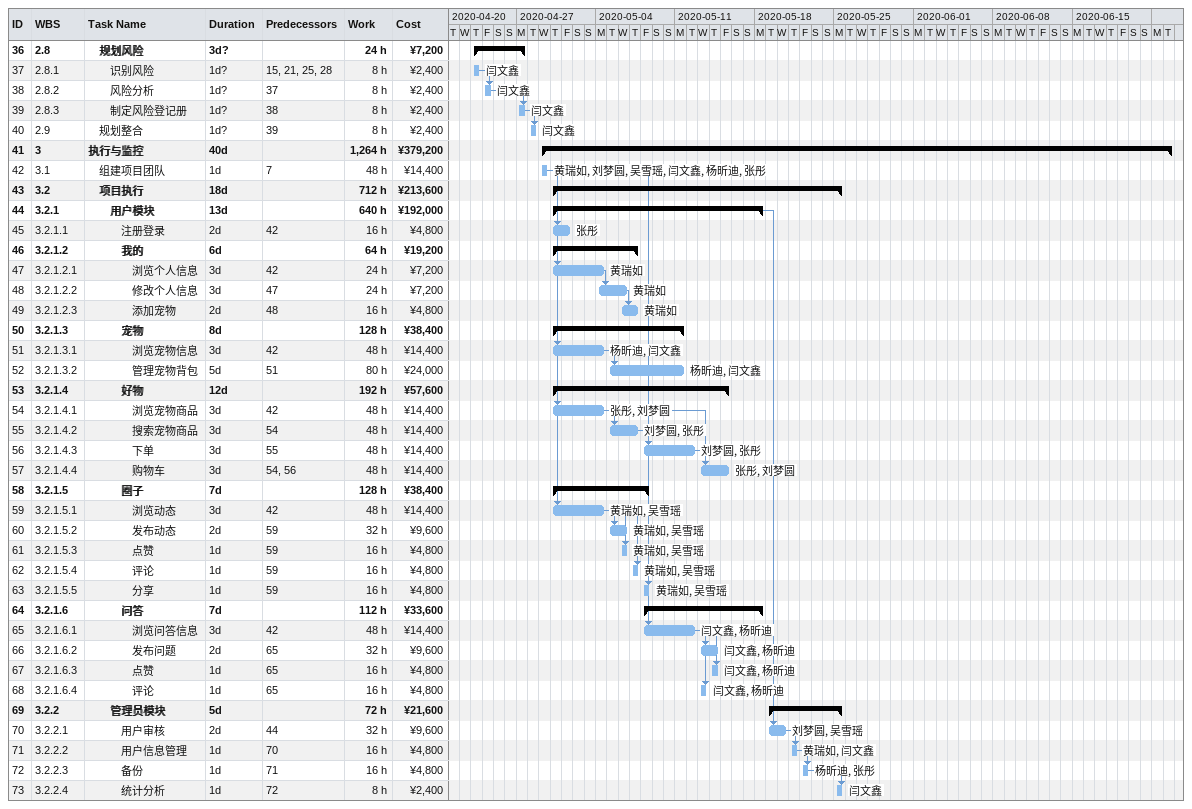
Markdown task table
| ID | WBS | Task | Duration | Start | Finish | Predecessors | Resources | Work (h) | Cost (¥) |
|---|---|---|---|---|---|---|---|---|---|
| 36 | 2.8 | **规划风险** | 3d? | 2020-04-23 | 2020-04-27 |  |  | 24 | 7200 |
| 37 | 2.8.1 | 识别风险 | 1d? | 2020-04-23 | 2020-04-23 | 15, 21, 25, 28 | 闫文鑫 | 8 | 2400 |
| 38 | 2.8.2 | 风险分析 | 1d? | 2020-04-24 | 2020-04-24 | 37 | 闫文鑫 | 8 | 2400 |
| 39 | 2.8.3 | 制定风险登记册 | 1d? | 2020-04-27 | 2020-04-27 | 38 | 闫文鑫 | 8 | 2400 |
| 40 | 2.9 | 规划整合 | 1d? | 2020-04-28 | 2020-04-28 | 39 | 闫文鑫 | 8 | 2400 |
| 41 | 3 | **执行与监控** | 40d | 2020-04-29 | 2020-06-23 |  |  | 1264 | 379200 |
| 42 | 3.1 | 组建项目团队 | 1d | 2020-04-29 | 2020-04-29 | 7 | 黄瑞如, 刘梦圆, 吴雪瑶, 闫文鑫, 杨昕迪, 张彤 | 48 | 14400 |
| 43 | 3.2 | **项目执行** | 18d | 2020-04-30 | 2020-05-25 |  |  | 712 | 213600 |
| 44 | 3.2.1 | **用户模块** | 13d | 2020-04-30 | 2020-05-18 |  |  | 640 | 192000 |
| 45 | 3.2.1.1 | 注册登录 | 2d | 2020-04-30 | 2020-05-01 | 42 | 张彤 | 16 | 4800 |
| 46 | 3.2.1.2 | **我的** | 6d | 2020-04-30 | 2020-05-07 |  |  | 64 | 19200 |
| 47 | 3.2.1.2.1 | 浏览个人信息 | 3d | 2020-04-30 | 2020-05-04 | 42 | 黄瑞如 | 24 | 7200 |
| 48 | 3.2.1.2.2 | 修改个人信息 | 3d | 2020-05-04 | 2020-05-06 | 47 | 黄瑞如 | 24 | 7200 |
| 49 | 3.2.1.2.3 | 添加宠物 | 2d | 2020-05-06 | 2020-05-07 | 48 | 黄瑞如 | 16 | 4800 |
| 50 | 3.2.1.3 | **宠物** | 8d | 2020-04-30 | 2020-05-11 |  |  | 128 | 38400 |
| 51 | 3.2.1.3.1 | 浏览宠物信息 | 3d | 2020-04-30 | 2020-05-04 | 42 | 杨昕迪, 闫文鑫 | 48 | 14400 |
| 52 | 3.2.1.3.2 | 管理宠物背包 | 5d | 2020-05-05 | 2020-05-11 | 51 | 杨昕迪, 闫文鑫 | 80 | 24000 |
| 53 | 3.2.1.4 | **好物** | 12d | 2020-04-30 | 2020-05-15 |  |  | 192 | 57600 |
| 54 | 3.2.1.4.1 | 浏览宠物商品 | 3d | 2020-04-30 | 2020-05-04 | 42 | 张彤, 刘梦圆 | 48 | 14400 |
| 55 | 3.2.1.4.2 | 搜索宠物商品 | 3d | 2020-05-05 | 2020-05-07 | 54 | 刘梦圆, 张彤 | 48 | 14400 |
| 56 | 3.2.1.4.3 | 下单 | 3d | 2020-05-08 | 2020-05-12 | 55 | 刘梦圆, 张彤 | 48 | 14400 |
| 57 | 3.2.1.4.4 | 购物车 | 3d | 2020-05-13 | 2020-05-15 | 54, 56 | 张彤, 刘梦圆 | 48 | 14400 |
| 58 | 3.2.1.5 | **圈子** | 7d | 2020-04-30 | 2020-05-08 |  |  | 128 | 38400 |
| 59 | 3.2.1.5.1 | 浏览动态 | 3d | 2020-04-30 | 2020-05-04 | 42 | 黄瑞如, 吴雪瑶 | 48 | 14400 |
| 60 | 3.2.1.5.2 | 发布动态 | 2d | 2020-05-05 | 2020-05-06 | 59 | 黄瑞如, 吴雪瑶 | 32 | 9600 |
| 61 | 3.2.1.5.3 | 点赞 | 1d | 2020-05-06 | 2020-05-06 | 59 | 黄瑞如, 吴雪瑶 | 16 | 4800 |
| 62 | 3.2.1.5.4 | 评论 | 1d | 2020-05-07 | 2020-05-07 | 59 | 黄瑞如, 吴雪瑶 | 16 | 4800 |
| 63 | 3.2.1.5.5 | 分享 | 1d | 2020-05-08 | 2020-05-08 | 59 | 黄瑞如, 吴雪瑶 | 16 | 4800 |
| 64 | 3.2.1.6 | **问答** | 7d | 2020-05-08 | 2020-05-18 |  |  | 112 | 33600 |
| 65 | 3.2.1.6.1 | 浏览问答信息 | 3d | 2020-05-08 | 2020-05-12 | 42 | 闫文鑫, 杨昕迪 | 48 | 14400 |
| 66 | 3.2.1.6.2 | 发布问题 | 2d | 2020-05-13 | 2020-05-14 | 65 | 闫文鑫, 杨昕迪 | 32 | 9600 |
| 67 | 3.2.1.6.3 | 点赞 | 1d | 2020-05-14 | 2020-05-14 | 65 | 闫文鑫, 杨昕迪 | 16 | 4800 |
| 68 | 3.2.1.6.4 | 评论 | 1d | 2020-05-13 | 2020-05-13 | 65 | 闫文鑫, 杨昕迪 | 16 | 4800 |
| 69 | 3.2.2 | **管理员模块** | 5d | 2020-05-19 | 2020-05-25 |  |  | 72 | 21600 |
| 70 | 3.2.2.1 | 用户审核 | 2d | 2020-05-19 | 2020-05-20 | 44 | 刘梦圆, 吴雪瑶 | 32 | 9600 |
| 71 | 3.2.2.2 | 用户信息管理 | 1d | 2020-05-21 | 2020-05-21 | 70 | 黄瑞如, 闫文鑫 | 16 | 4800 |
| 72 | 3.2.2.3 | 备份 | 1d | 2020-05-22 | 2020-05-22 | 71 | 杨昕迪, 张彤 | 16 | 4800 |
| 73 | 3.2.2.4 | 统计分析 | 1d | 2020-05-25 | 2020-05-25 | 72 | 闫文鑫 | 8 | 2400 |
